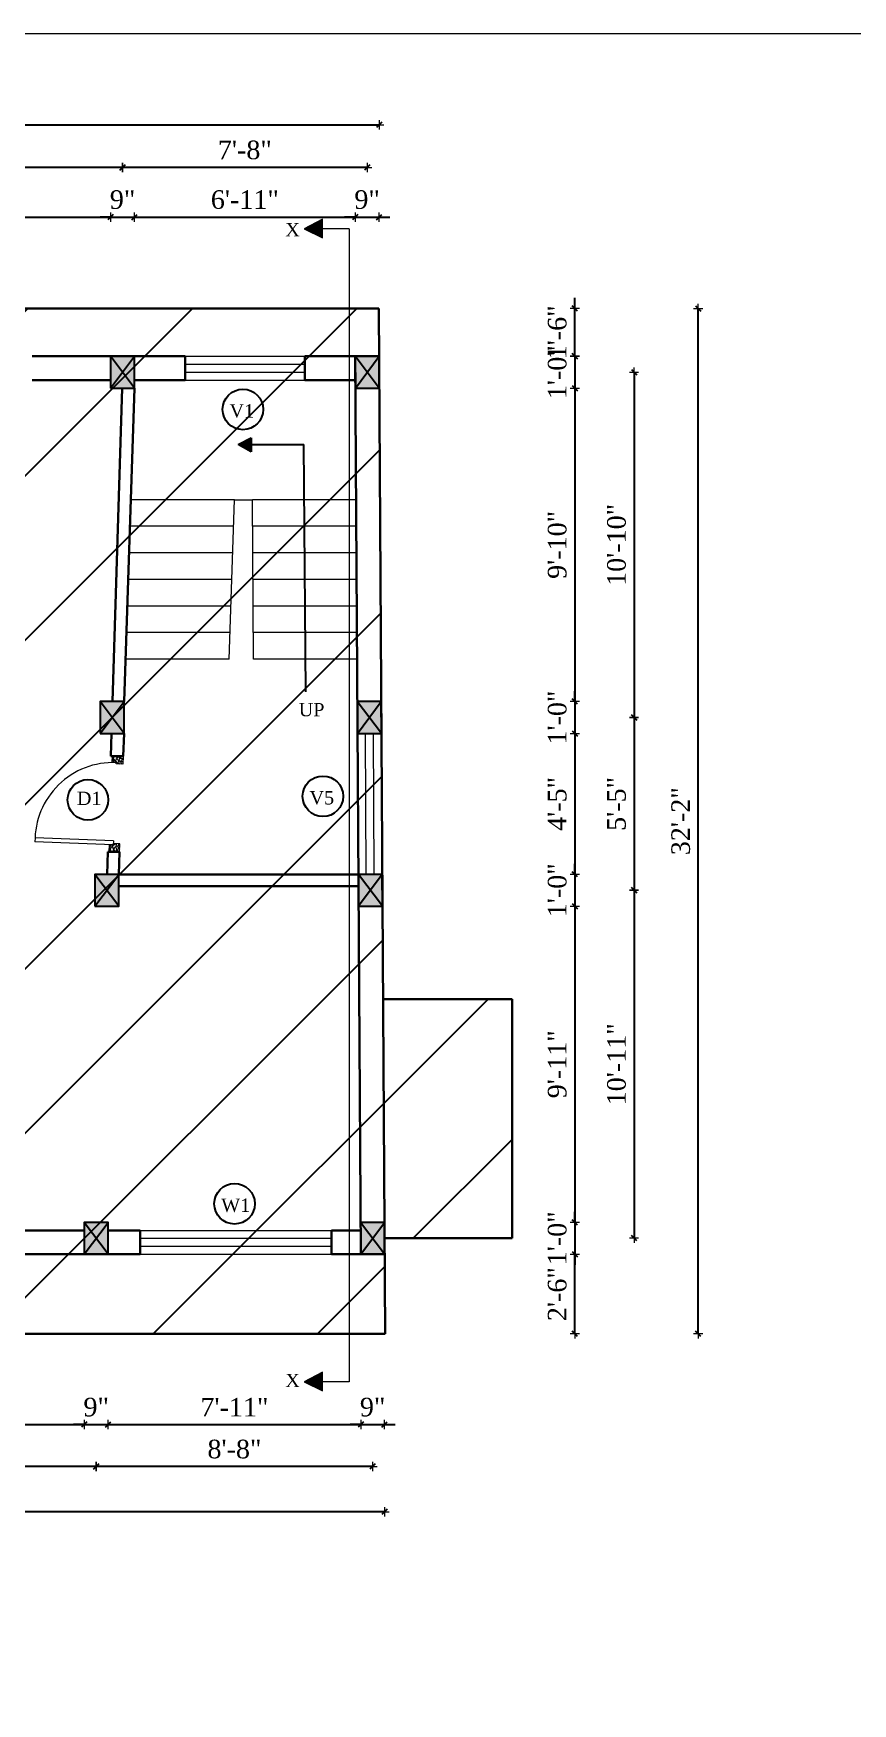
# Model space of a CAD drawing. Header units: inches. Extents: x 4069 to 291496, y -47643 to 12535.
# Drawn here: x 91551 to 91860, y 2349 to 2978 of the extents above; entities that cross this region are included whole.
import ezdxf

# ---------------------------------------------------------------- set-up
doc = ezdxf.new("R2010")
doc.units = ezdxf.units.IN
doc.header["$LTSCALE"] = 5
doc.header["$MEASUREMENT"] = 0
for name, color, linetype, lineweight in [('A-WALL', 7, 'Continuous', 9), ('Dimension', 7, 'Continuous', 18), ('DOOR', 62, 'Continuous', 0), ('Dw', 2, 'Continuous', 18), ('ele1', 21, 'Continuous', 20), ('tefriş', 30, 'Continuous', 9)]:
    doc.layers.add(name, color=color, linetype=linetype, lineweight=lineweight)
doc.layers.add('dim line', color=7, linetype='Continuous', lineweight=15, true_color=0xfab2b2)
doc.layers.add('TEXT', color=6, linetype='Continuous')
doc.layers.add('WALL', color=7, linetype='Continuous')
doc.styles.add('ordinary', font='times.ttf')
doc.dimstyles.new('Copy of 96', dxfattribs={"dimtxt": 7, "dimasz": 4, "dimexe": 0.5, "dimexo": 0.5, "dimgap": 3, "dimtad": 1, "dimdec": 1, "dimzin": 11, "dimdsep": 46, "dimlunit": 4, "dimtxsty": 'ordinary', "dimblk": 'OBLIQUE', "dimcen": 0.09, "dimse1": 1, "dimse2": 1, "dimclrt": 6, "dimazin": 0, "dimtfac": 1, "dimtdec": 1, "dimtix": 1, "dimtmove": 2, "dimatfit": 3, "dimldrblk": 'leader', "dimfxl": 0.5, "dimfxlon": 1, "dimtolj": 1, "dimtzin": 0, "dimarcsym": 0})

# ---------------------------------------------------------------- blocks, each defined once
blk = doc.blocks.new('C1a')
at = {"color": 1, "ltscale": 5}
for p, q in [((18657.75, 4625.76), (18648.75, 4625.76)), ((18648.75, 4625.76), (18648.82, 4613.76)), ((18657.82, 4613.76), (18657.75, 4625.76)), ((18648.82, 4613.76), (18657.82, 4613.76))]:
    blk.add_line(p, q, dxfattribs=at)
blk = doc.blocks.new('A$C27B36B59')
at = {"layer": 'DOOR'}
for p, q in [((0, 4), (0, 0)), ((2.5, 4), (0, 4)), ((0, 0), (3, 0)), ((2.5, 2.5), (2.5, 4)), ((3, 2.5), (2.5, 2.5)), ((3, 0), (3, 2.5))]:
    blk.add_line(p, q, dxfattribs=at)
for centre, radius, start, end in [((-1.4, -0.54), 4.75, 22.14107, 72.83803), ((1.34, 2.09), 1.64, 45.13802, 144.89476), ((2.21, 0.3), 2.49, 83.31492, 152.65798), ((0.13, 0.37), 2.05, 349.48753, 93.68048), ((1.96, -0.47), 2.01, 58.74475, 166.49498), ((-0.06, 0.32), 1.13, 343.54197, 86.94698), ((2.08, -0.4), 1.17, 38.28162, 160.15192)]:
    blk.add_arc(centre, radius, start, end, dxfattribs=at)
blk = doc.blocks.new('D2')
at = {"layer": 'DOOR'}
for p, q in [((74473.95, 24047.59), (74473.95, 24018.09)), ((74473.95, 24047.59), (74475.45, 24047.59)), ((74475.45, 24047.59), (74475.45, 24018.13))]:
    blk.add_line(p, q, dxfattribs=at)
blk.add_arc((74473.95, 24047.59), 29.5, 180, 272.9146, dxfattribs=at)
at = {"layer": 'DOOR', "xscale": -1, "rotation": 180}
blk.add_blockref('A$C27B36B59', (74441.95, 24050.09), dxfattribs=at)
at = {"layer": 'DOOR', "rotation": 180}
blk.add_blockref('A$C27B36B59', (74477.95, 24050.09), dxfattribs=at)
blk = doc.blocks.new('x-x')
at = {"ltscale": 5}
for points in [[(11364.03, -701.52), (11364.03, -694.51), (11357.15, -698.09)], [(11364.03, -1135.52), (11364.03, -1128.51), (11357.15, -1132.09)]]:
    blk.add_hatch(color=256, dxfattribs=at).paths.add_polyline_path(points)
for p, q in [((11364.03, -694.51), (11357.15, -698.09)), ((11364.03, -701.52), (11364.03, -694.51)), ((11357.15, -698.09), (11364.03, -701.52)), ((11374.13, -698.09), (11364.03, -698.09)), ((11374.13, -698.09), (11374.13, -1132.09)), ((11364.03, -1128.51), (11357.15, -1132.09)), ((11364.03, -1135.52), (11364.03, -1128.51)), ((11357.15, -1132.09), (11364.03, -1135.52)), ((11374.13, -1132.09), (11364.03, -1132.09))]:
    blk.add_line(p, q, dxfattribs=at)
at = {"layer": 'A-WALL', "color": 1, "ltscale": 5}
blk.add_line((11374.13, -1120.09), (11374.13, -1132.09), dxfattribs=at)
at = {"layer": 'TEXT', "style": 'ordinary'}
for p in [(11350.08, -700.97), (11350.08, -1134.1)]:
    blk.add_text('X', height=5, dxfattribs=at).set_placement(p)
blk = doc.blocks.new('oblique')
at = {"color": 0, "lineweight": -2}
blk.add_line((0.25, 0.25), (-0.25, -0.25), dxfattribs=at)
at = {"layer": 'dim line', "lineweight": 9}
for p, q in [((-0.4375, 0), (0.4375, 0)), ((0, 0.4375), (0, -0.4375))]:
    blk.add_line(p, q, dxfattribs=at)
blk = doc.blocks.new('*D1989')
at = {"layer": 'A-WALL', "color": 0, "lineweight": -2, "ltscale": 50, "transparency": 16777216}
blk.add_line((91678.95, 2438.37), (91574.95, 2438.37), dxfattribs=at)
at = {"layer": 'Defpoints', "color": 0, "ltscale": 50, "transparency": 16777216}
for p in [(91574.95, 2518.3), (91678.95, 2518.3), (91574.95, 2438.37)]:
    blk.add_point(p, dxfattribs=at)
at = {"layer": 'A-WALL', "color": 0, "lineweight": -2, "ltscale": 50, "transparency": 16777216, "xscale": 4, "yscale": 4, "zscale": 4, "rotation": 180.0000000000005}
blk.add_blockref('oblique', (91574.95, 2438.37), dxfattribs=at)
at = {"layer": 'A-WALL', "color": 0, "lineweight": -2, "ltscale": 50, "transparency": 16777216, "xscale": 4, "yscale": 4, "zscale": 4}
blk.add_blockref('oblique', (91678.95, 2438.37), dxfattribs=at)
at = {"layer": 'A-WALL', "color": 6, "ltscale": 50, "transparency": 16777216, "insert": (91626.95, 2444.93), "char_height": 7, "attachment_point": 5, "style": 'ordinary'}
blk.add_mtext('\\A1;8\'-8"', dxfattribs=at)
blk = doc.blocks.new('_OBLIQUE')
at = {"color": 0, "linetype": 'ByBlock'}
blk.add_line((-0.5, -0.5), (0.5, 0.5), dxfattribs=at)
blk = doc.blocks.new('leader')
at = {"layer": 'Dimension'}
for p, q in [((0, -4.33), (0, 4.33)), ((-4.42, 0), (4.42, 0))]:
    blk.add_line(p, q, dxfattribs=at)
blk = doc.blocks.new('*D1990')
at = {"layer": 'A-WALL', "color": 0, "lineweight": -2, "ltscale": 50, "transparency": 16777216}
blk.add_line((91574.95, 2438.37), (91421.95, 2438.37), dxfattribs=at)
at = {"layer": 'Defpoints', "color": 0, "ltscale": 50, "transparency": 16777216}
for p in [(91421.95, 2518.3), (91574.95, 2518.3), (91421.95, 2438.37)]:
    blk.add_point(p, dxfattribs=at)
at = {"layer": 'A-WALL', "color": 0, "lineweight": -2, "ltscale": 50, "transparency": 16777216, "xscale": 4, "yscale": 4, "zscale": 4, "rotation": 180}
blk.add_blockref('oblique', (91421.95, 2438.37), dxfattribs=at)
at = {"layer": 'A-WALL', "color": 0, "lineweight": -2, "ltscale": 50, "transparency": 16777216, "xscale": 4, "yscale": 4, "zscale": 4}
blk.add_blockref('oblique', (91574.95, 2438.37), dxfattribs=at)
at = {"layer": 'A-WALL', "color": 6, "ltscale": 50, "transparency": 16777216, "insert": (91498.45, 2444.94), "char_height": 7, "attachment_point": 5, "style": 'ordinary'}
blk.add_mtext('\\A1;12\'-9"', dxfattribs=at)
blk = doc.blocks.new('*D1993')
at = {"layer": 'A-WALL', "color": 0, "lineweight": -2, "ltscale": 50, "transparency": 16777216}
blk.add_line((91683.45, 2421.34), (91110.45, 2421.34), dxfattribs=at)
at = {"layer": 'Defpoints', "color": 0, "ltscale": 50, "transparency": 16777216}
for p in [(91110.45, 2518.3), (91683.45, 2518.3), (91110.45, 2421.34)]:
    blk.add_point(p, dxfattribs=at)
at = {"layer": 'A-WALL', "color": 0, "lineweight": -2, "ltscale": 50, "transparency": 16777216, "xscale": 4, "yscale": 4, "zscale": 4, "rotation": 180}
blk.add_blockref('oblique', (91110.45, 2421.34), dxfattribs=at)
at = {"layer": 'A-WALL', "color": 0, "lineweight": -2, "ltscale": 50, "transparency": 16777216, "xscale": 4, "yscale": 4, "zscale": 4}
blk.add_blockref('oblique', (91683.45, 2421.34), dxfattribs=at)
at = {"layer": 'A-WALL', "color": 6, "ltscale": 50, "transparency": 16777216, "insert": (91396.95, 2427.92), "char_height": 7, "attachment_point": 5, "style": 'ordinary'}
blk.add_mtext('\\A1;47\'-9"', dxfattribs=at)
blk = doc.blocks.new('*D2005')
at = {"layer": 'A-WALL', "color": 0, "lineweight": -2, "ltscale": 50, "transparency": 16777216}
blk.add_line((91425.37, 2908.67), (91580.37, 2908.67), dxfattribs=at)
at = {"layer": 'Defpoints', "color": 0, "ltscale": 50, "transparency": 16777216}
for p in [(91580.37, 2908.67), (91425.37, 2856.3), (91580.37, 2856.3)]:
    blk.add_point(p, dxfattribs=at)
at = {"layer": 'A-WALL', "color": 0, "lineweight": -2, "ltscale": 50, "transparency": 16777216, "xscale": 4, "yscale": 4, "zscale": 4}
for p, rotation in [((91425.37, 2908.67), 180.0000000000261), ((91580.37, 2908.67), 2.605510395054913e-11)]:
    blk.add_blockref('oblique', p, dxfattribs=dict(at, rotation=rotation))
at = {"layer": 'A-WALL', "color": 6, "ltscale": 50, "transparency": 16777216, "insert": (91502.87, 2915.17), "char_height": 7, "attachment_point": 5, "style": 'ordinary'}
blk.add_mtext('\\A1;12\'-11"', dxfattribs=at)
blk = doc.blocks.new('*D2006')
at = {"layer": 'A-WALL', "color": 0, "lineweight": -2, "ltscale": 50, "transparency": 16777216}
for p, q in [((91580.37, 2908.67), (91576.37, 2908.67)), ((91580.37, 2908.67), (91589.37, 2908.67)), ((91589.37, 2908.67), (91593.37, 2908.67))]:
    blk.add_line(p, q, dxfattribs=at)
at = {"layer": 'Defpoints', "color": 0, "ltscale": 50, "transparency": 16777216}
for p in [(91589.37, 2908.67), (91580.37, 2856.3), (91589.37, 2856.3)]:
    blk.add_point(p, dxfattribs=at)
at = {"layer": 'A-WALL', "color": 0, "lineweight": -2, "ltscale": 50, "transparency": 16777216, "xscale": 4, "yscale": 4, "zscale": 4}
for p, rotation in [((91580.37, 2908.67), 2.605915483400167e-11), ((91589.37, 2908.67), 180.0000000000261)]:
    blk.add_blockref('oblique', p, dxfattribs=dict(at, rotation=rotation))
at = {"layer": 'A-WALL', "color": 6, "ltscale": 50, "transparency": 16777216, "insert": (91584.87, 2915.24), "char_height": 7, "attachment_point": 5, "style": 'ordinary'}
blk.add_mtext('\\A1;9"', dxfattribs=at)
blk = doc.blocks.new('*D2007')
at = {"layer": 'A-WALL', "color": 0, "lineweight": -2, "ltscale": 50, "transparency": 16777216}
blk.add_line((91589.37, 2908.67), (91672.37, 2908.67), dxfattribs=at)
at = {"layer": 'Defpoints', "color": 0, "ltscale": 50, "transparency": 16777216}
for p in [(91672.37, 2908.67), (91589.37, 2856.3), (91672.37, 2856.3)]:
    blk.add_point(p, dxfattribs=at)
at = {"layer": 'A-WALL', "color": 0, "lineweight": -2, "ltscale": 50, "transparency": 16777216, "xscale": 4, "yscale": 4, "zscale": 4}
for p, rotation in [((91589.37, 2908.67), 180.0000000000261), ((91672.37, 2908.67), 2.605510395054913e-11)]:
    blk.add_blockref('oblique', p, dxfattribs=dict(at, rotation=rotation))
at = {"layer": 'A-WALL', "color": 6, "ltscale": 50, "transparency": 16777216, "insert": (91630.87, 2915.23), "char_height": 7, "attachment_point": 5, "style": 'ordinary'}
blk.add_mtext('\\A1;6\'-11"', dxfattribs=at)
blk = doc.blocks.new('*D2008')
at = {"layer": 'A-WALL', "color": 0, "lineweight": -2, "ltscale": 50, "transparency": 16777216}
for p, q in [((91672.37, 2908.67), (91668.37, 2908.67)), ((91672.37, 2908.67), (91681.37, 2908.67)), ((91681.37, 2908.67), (91685.37, 2908.67))]:
    blk.add_line(p, q, dxfattribs=at)
at = {"layer": 'Defpoints', "color": 0, "ltscale": 50, "transparency": 16777216}
for p in [(91681.37, 2908.67), (91672.37, 2856.3), (91681.37, 2856.3)]:
    blk.add_point(p, dxfattribs=at)
at = {"layer": 'A-WALL', "color": 0, "lineweight": -2, "ltscale": 50, "transparency": 16777216, "xscale": 4, "yscale": 4, "zscale": 4}
for p, rotation in [((91672.37, 2908.67), 2.605915483400167e-11), ((91681.37, 2908.67), 180.0000000000261)]:
    blk.add_blockref('oblique', p, dxfattribs=dict(at, rotation=rotation))
at = {"layer": 'A-WALL', "color": 6, "ltscale": 50, "transparency": 16777216, "insert": (91676.87, 2915.24), "char_height": 7, "attachment_point": 5, "style": 'ordinary'}
blk.add_mtext('\\A1;9"', dxfattribs=at)
blk = doc.blocks.new('*D2009')
at = {"layer": 'A-WALL', "color": 0, "lineweight": -2, "ltscale": 50, "transparency": 16777216}
blk.add_line((91676.87, 2927.35), (91584.87, 2927.35), dxfattribs=at)
at = {"layer": 'Defpoints', "color": 0, "ltscale": 50, "transparency": 16777216}
for p in [(91584.87, 2927.35), (91584.87, 2856.3), (91676.87, 2856.3)]:
    blk.add_point(p, dxfattribs=at)
at = {"layer": 'A-WALL', "color": 0, "lineweight": -2, "ltscale": 50, "transparency": 16777216, "xscale": 4, "yscale": 4, "zscale": 4, "rotation": 180}
blk.add_blockref('oblique', (91584.87, 2927.35), dxfattribs=at)
at = {"layer": 'A-WALL', "color": 0, "lineweight": -2, "ltscale": 50, "transparency": 16777216, "xscale": 4, "yscale": 4, "zscale": 4}
blk.add_blockref('oblique', (91676.87, 2927.35), dxfattribs=at)
at = {"layer": 'A-WALL', "color": 6, "ltscale": 50, "transparency": 16777216, "insert": (91630.87, 2933.92), "char_height": 7, "attachment_point": 5, "style": 'ordinary'}
blk.add_mtext('\\A1;7\'-8"', dxfattribs=at)
blk = doc.blocks.new('*D2010')
at = {"layer": 'A-WALL', "color": 0, "lineweight": -2, "ltscale": 50, "transparency": 16777216}
blk.add_line((91584.87, 2927.35), (91420.87, 2927.35), dxfattribs=at)
at = {"layer": 'Defpoints', "color": 0, "ltscale": 50, "transparency": 16777216}
for p in [(91420.87, 2927.35), (91420.87, 2856.3), (91584.87, 2856.3)]:
    blk.add_point(p, dxfattribs=at)
at = {"layer": 'A-WALL', "color": 0, "lineweight": -2, "ltscale": 50, "transparency": 16777216, "xscale": 4, "yscale": 4, "zscale": 4, "rotation": 180}
blk.add_blockref('oblique', (91420.87, 2927.35), dxfattribs=at)
at = {"layer": 'A-WALL', "color": 0, "lineweight": -2, "ltscale": 50, "transparency": 16777216, "xscale": 4, "yscale": 4, "zscale": 4}
blk.add_blockref('oblique', (91584.87, 2927.35), dxfattribs=at)
at = {"layer": 'A-WALL', "color": 6, "ltscale": 50, "transparency": 16777216, "insert": (91502.87, 2933.91), "char_height": 7, "attachment_point": 5, "style": 'ordinary'}
blk.add_mtext('\\A1;13\'-8"', dxfattribs=at)
blk = doc.blocks.new('*D2012')
at = {"layer": 'A-WALL', "color": 0, "lineweight": -2, "ltscale": 50, "transparency": 16777216}
blk.add_line((91302.37, 2943.36), (91681.37, 2943.36), dxfattribs=at)
at = {"layer": 'Defpoints', "color": 0, "ltscale": 50, "transparency": 16777216}
for p in [(91681.37, 2943.36), (91302.37, 2856.3), (91681.37, 2856.3)]:
    blk.add_point(p, dxfattribs=at)
at = {"layer": 'A-WALL', "color": 0, "lineweight": -2, "ltscale": 50, "transparency": 16777216, "xscale": 4, "yscale": 4, "zscale": 4, "rotation": 180}
blk.add_blockref('oblique', (91302.37, 2943.36), dxfattribs=at)
at = {"layer": 'A-WALL', "color": 0, "lineweight": -2, "ltscale": 50, "transparency": 16777216, "xscale": 4, "yscale": 4, "zscale": 4}
blk.add_blockref('oblique', (91681.37, 2943.36), dxfattribs=at)
at = {"layer": 'A-WALL', "color": 6, "ltscale": 50, "transparency": 16777216, "insert": (91491.87, 2949.93), "char_height": 7, "attachment_point": 5, "style": 'ordinary'}
blk.add_mtext('\\A1;31\'-7"', dxfattribs=at)
blk = doc.blocks.new('*D2018')
at = {"layer": 'A-WALL', "color": 0, "lineweight": -2, "ltscale": 50, "transparency": 16777216}
blk.add_line((91426.45, 2454.17), (91570.45, 2454.17), dxfattribs=at)
at = {"layer": 'Defpoints', "color": 0, "ltscale": 50, "transparency": 16777216}
for p in [(91426.45, 2518.3), (91570.45, 2518.3), (91570.45, 2454.17)]:
    blk.add_point(p, dxfattribs=at)
at = {"layer": 'A-WALL', "color": 0, "lineweight": -2, "ltscale": 50, "transparency": 16777216, "xscale": 4, "yscale": 4, "zscale": 4, "rotation": 180}
blk.add_blockref('oblique', (91426.45, 2454.17), dxfattribs=at)
at = {"layer": 'A-WALL', "color": 0, "lineweight": -2, "ltscale": 50, "transparency": 16777216, "xscale": 4, "yscale": 4, "zscale": 4}
blk.add_blockref('oblique', (91570.45, 2454.17), dxfattribs=at)
at = {"layer": 'A-WALL', "color": 6, "ltscale": 50, "transparency": 16777216, "insert": (91498.45, 2460.73), "char_height": 7, "attachment_point": 5, "style": 'ordinary'}
blk.add_mtext('\\A1;12\'-0"', dxfattribs=at)
blk = doc.blocks.new('*D2019')
at = {"layer": 'A-WALL', "color": 0, "lineweight": -2, "ltscale": 50, "transparency": 16777216}
for p, q in [((91570.45, 2454.17), (91566.45, 2454.17)), ((91570.45, 2454.17), (91579.45, 2454.17)), ((91579.45, 2454.17), (91583.45, 2454.17))]:
    blk.add_line(p, q, dxfattribs=at)
at = {"layer": 'Defpoints', "color": 0, "ltscale": 50, "transparency": 16777216}
for p in [(91570.45, 2518.3), (91579.45, 2518.3), (91579.45, 2454.17)]:
    blk.add_point(p, dxfattribs=at)
at = {"layer": 'A-WALL', "color": 0, "lineweight": -2, "ltscale": 50, "transparency": 16777216, "xscale": 4, "yscale": 4, "zscale": 4}
blk.add_blockref('oblique', (91570.45, 2454.17), dxfattribs=at)
at = {"layer": 'A-WALL', "color": 0, "lineweight": -2, "ltscale": 50, "transparency": 16777216, "xscale": 4, "yscale": 4, "zscale": 4, "rotation": 180}
blk.add_blockref('oblique', (91579.45, 2454.17), dxfattribs=at)
at = {"layer": 'A-WALL', "color": 6, "ltscale": 50, "transparency": 16777216, "insert": (91574.95, 2460.74), "char_height": 7, "attachment_point": 5, "style": 'ordinary'}
blk.add_mtext('\\A1;9"', dxfattribs=at)
blk = doc.blocks.new('*D2020')
at = {"layer": 'A-WALL', "color": 0, "lineweight": -2, "ltscale": 50, "transparency": 16777216}
blk.add_line((91579.45, 2454.17), (91674.45, 2454.17), dxfattribs=at)
at = {"layer": 'Defpoints', "color": 0, "ltscale": 50, "transparency": 16777216}
for p in [(91579.45, 2518.3), (91674.45, 2518.3), (91674.45, 2454.17)]:
    blk.add_point(p, dxfattribs=at)
at = {"layer": 'A-WALL', "color": 0, "lineweight": -2, "ltscale": 50, "transparency": 16777216, "xscale": 4, "yscale": 4, "zscale": 4, "rotation": 180}
blk.add_blockref('oblique', (91579.45, 2454.17), dxfattribs=at)
at = {"layer": 'A-WALL', "color": 0, "lineweight": -2, "ltscale": 50, "transparency": 16777216, "xscale": 4, "yscale": 4, "zscale": 4}
blk.add_blockref('oblique', (91674.45, 2454.17), dxfattribs=at)
at = {"layer": 'A-WALL', "color": 6, "ltscale": 50, "transparency": 16777216, "insert": (91626.95, 2460.74), "char_height": 7, "attachment_point": 5, "style": 'ordinary'}
blk.add_mtext('\\A1;7\'-11"', dxfattribs=at)
blk = doc.blocks.new('*D2021')
at = {"layer": 'A-WALL', "color": 0, "lineweight": -2, "ltscale": 50, "transparency": 16777216}
for p, q in [((91674.45, 2454.17), (91670.45, 2454.17)), ((91674.45, 2454.17), (91683.45, 2454.17)), ((91683.45, 2454.17), (91687.45, 2454.17))]:
    blk.add_line(p, q, dxfattribs=at)
at = {"layer": 'Defpoints', "color": 0, "ltscale": 50, "transparency": 16777216}
for p in [(91674.45, 2518.3), (91683.45, 2518.3), (91683.45, 2454.17)]:
    blk.add_point(p, dxfattribs=at)
at = {"layer": 'A-WALL', "color": 0, "lineweight": -2, "ltscale": 50, "transparency": 16777216, "xscale": 4, "yscale": 4, "zscale": 4}
blk.add_blockref('oblique', (91674.45, 2454.17), dxfattribs=at)
at = {"layer": 'A-WALL', "color": 0, "lineweight": -2, "ltscale": 50, "transparency": 16777216, "xscale": 4, "yscale": 4, "zscale": 4, "rotation": 180}
blk.add_blockref('oblique', (91683.45, 2454.17), dxfattribs=at)
at = {"layer": 'A-WALL', "color": 6, "ltscale": 50, "transparency": 16777216, "insert": (91678.95, 2460.74), "char_height": 7, "attachment_point": 5, "style": 'ordinary'}
blk.add_mtext('\\A1;9"', dxfattribs=at)
blk = doc.blocks.new('*D2022')
at = {"layer": 'A-WALL', "color": 0, "lineweight": -2, "ltscale": 50, "transparency": 16777216}
for p, q in [((91754.97, 2856.3), (91754.97, 2860.3)), ((91754.97, 2856.3), (91754.97, 2844.3)), ((91754.97, 2844.3), (91754.97, 2840.3))]:
    blk.add_line(p, q, dxfattribs=at)
at = {"layer": 'Defpoints', "color": 0, "ltscale": 50, "transparency": 16777216}
for p in [(91681.37, 2856.3), (91681.44, 2844.3), (91754.97, 2844.3)]:
    blk.add_point(p, dxfattribs=at)
at = {"layer": 'A-WALL', "color": 0, "lineweight": -2, "ltscale": 50, "transparency": 16777216, "xscale": 4, "yscale": 4, "zscale": 4}
for p, rotation in [((91754.97, 2856.3), 270), ((91754.97, 2844.3), 90)]:
    blk.add_blockref('oblique', p, dxfattribs=dict(at, rotation=rotation))
at = {"layer": 'A-WALL', "color": 6, "ltscale": 50, "transparency": 16777216, "insert": (91748.41, 2850.3), "char_height": 7, "attachment_point": 5, "rotation": 90, "style": 'ordinary'}
blk.add_mtext('\\A1;1\'-0"', dxfattribs=at)
blk = doc.blocks.new('*D2023')
at = {"layer": 'A-WALL', "color": 0, "lineweight": -2, "ltscale": 50, "transparency": 16777216}
blk.add_line((91754.97, 2844.3), (91754.97, 2726.3), dxfattribs=at)
at = {"layer": 'Defpoints', "color": 0, "ltscale": 50, "transparency": 16777216}
for p in [(91681.44, 2844.3), (91682.17, 2726.3), (91754.97, 2726.3)]:
    blk.add_point(p, dxfattribs=at)
at = {"layer": 'A-WALL', "color": 0, "lineweight": -2, "ltscale": 50, "transparency": 16777216, "xscale": 4, "yscale": 4, "zscale": 4}
for p, rotation in [((91754.97, 2844.3), 90), ((91754.97, 2726.3), 270)]:
    blk.add_blockref('oblique', p, dxfattribs=dict(at, rotation=rotation))
at = {"layer": 'A-WALL', "color": 6, "ltscale": 50, "transparency": 16777216, "insert": (91748.4, 2785.3), "char_height": 7, "attachment_point": 5, "rotation": 90, "style": 'ordinary'}
blk.add_mtext('\\A1;9\'-10"', dxfattribs=at)
blk = doc.blocks.new('*D2024')
at = {"layer": 'A-WALL', "color": 0, "lineweight": -2, "ltscale": 50, "transparency": 16777216}
for p, q in [((91754.97, 2726.3), (91754.97, 2730.3)), ((91754.97, 2726.3), (91754.97, 2714.3)), ((91754.97, 2714.3), (91754.97, 2710.3))]:
    blk.add_line(p, q, dxfattribs=at)
at = {"layer": 'Defpoints', "color": 0, "ltscale": 50, "transparency": 16777216}
for p in [(91682.17, 2726.3), (91682.24, 2714.3), (91754.97, 2714.3)]:
    blk.add_point(p, dxfattribs=at)
at = {"layer": 'A-WALL', "color": 0, "lineweight": -2, "ltscale": 50, "transparency": 16777216, "xscale": 4, "yscale": 4, "zscale": 4}
for p, rotation in [((91754.97, 2726.3), 270), ((91754.97, 2714.3), 90)]:
    blk.add_blockref('oblique', p, dxfattribs=dict(at, rotation=rotation))
at = {"layer": 'A-WALL', "color": 6, "ltscale": 50, "transparency": 16777216, "insert": (91748.41, 2720.3), "char_height": 7, "attachment_point": 5, "rotation": 90, "style": 'ordinary'}
blk.add_mtext('\\A1;1\'-0"', dxfattribs=at)
blk = doc.blocks.new('*D2025')
at = {"layer": 'A-WALL', "color": 0, "lineweight": -2, "ltscale": 50, "transparency": 16777216}
blk.add_line((91754.97, 2714.3), (91754.97, 2661.3), dxfattribs=at)
at = {"layer": 'Defpoints', "color": 0, "ltscale": 50, "transparency": 16777216}
for p in [(91682.24, 2714.3), (91682.57, 2661.3), (91754.97, 2661.3)]:
    blk.add_point(p, dxfattribs=at)
at = {"layer": 'A-WALL', "color": 0, "lineweight": -2, "ltscale": 50, "transparency": 16777216, "xscale": 4, "yscale": 4, "zscale": 4}
for p, rotation in [((91754.97, 2714.3), 90), ((91754.97, 2661.3), 270)]:
    blk.add_blockref('oblique', p, dxfattribs=dict(at, rotation=rotation))
at = {"layer": 'A-WALL', "color": 6, "ltscale": 50, "transparency": 16777216, "insert": (91748.41, 2687.8), "char_height": 7, "attachment_point": 5, "rotation": 90, "style": 'ordinary'}
blk.add_mtext('\\A1;4\'-5"', dxfattribs=at)
blk = doc.blocks.new('*D2026')
at = {"layer": 'A-WALL', "color": 0, "lineweight": -2, "ltscale": 50, "transparency": 16777216}
for p, q in [((91754.97, 2661.3), (91754.97, 2665.3)), ((91754.97, 2661.3), (91754.97, 2649.3)), ((91754.97, 2649.3), (91754.97, 2645.3))]:
    blk.add_line(p, q, dxfattribs=at)
at = {"layer": 'Defpoints', "color": 0, "ltscale": 50, "transparency": 16777216}
for p in [(91682.57, 2661.3), (91682.64, 2649.3), (91754.97, 2649.3)]:
    blk.add_point(p, dxfattribs=at)
at = {"layer": 'A-WALL', "color": 0, "lineweight": -2, "ltscale": 50, "transparency": 16777216, "xscale": 4, "yscale": 4, "zscale": 4}
for p, rotation in [((91754.97, 2661.3), 270), ((91754.97, 2649.3), 90)]:
    blk.add_blockref('oblique', p, dxfattribs=dict(at, rotation=rotation))
at = {"layer": 'A-WALL', "color": 6, "ltscale": 50, "transparency": 16777216, "insert": (91748.41, 2655.3), "char_height": 7, "attachment_point": 5, "rotation": 90, "style": 'ordinary'}
blk.add_mtext('\\A1;1\'-0"', dxfattribs=at)
blk = doc.blocks.new('*D2027')
at = {"layer": 'A-WALL', "color": 0, "lineweight": -2, "ltscale": 50, "transparency": 16777216}
blk.add_line((91754.97, 2649.3), (91754.97, 2530.3), dxfattribs=at)
at = {"layer": 'Defpoints', "color": 0, "ltscale": 50, "transparency": 16777216}
for p in [(91682.64, 2649.3), (91683.37, 2530.3), (91754.97, 2530.3)]:
    blk.add_point(p, dxfattribs=at)
at = {"layer": 'A-WALL', "color": 0, "lineweight": -2, "ltscale": 50, "transparency": 16777216, "xscale": 4, "yscale": 4, "zscale": 4}
for p, rotation in [((91754.97, 2649.3), 90), ((91754.97, 2530.3), 270)]:
    blk.add_blockref('oblique', p, dxfattribs=dict(at, rotation=rotation))
at = {"layer": 'A-WALL', "color": 6, "ltscale": 50, "transparency": 16777216, "insert": (91748.4, 2589.8), "char_height": 7, "attachment_point": 5, "rotation": 90, "style": 'ordinary'}
blk.add_mtext('\\A1;9\'-11"', dxfattribs=at)
blk = doc.blocks.new('*D2028')
at = {"layer": 'A-WALL', "color": 0, "lineweight": -2, "ltscale": 50, "transparency": 16777216}
for p, q in [((91754.97, 2530.3), (91754.97, 2534.3)), ((91754.97, 2530.3), (91754.97, 2518.3)), ((91754.97, 2518.3), (91754.97, 2514.3))]:
    blk.add_line(p, q, dxfattribs=at)
at = {"layer": 'Defpoints', "color": 0, "ltscale": 50, "transparency": 16777216}
for p in [(91683.37, 2530.3), (91683.45, 2518.3), (91754.97, 2518.3)]:
    blk.add_point(p, dxfattribs=at)
at = {"layer": 'A-WALL', "color": 0, "lineweight": -2, "ltscale": 50, "transparency": 16777216, "xscale": 4, "yscale": 4, "zscale": 4}
for p, rotation in [((91754.97, 2530.3), 270), ((91754.97, 2518.3), 90)]:
    blk.add_blockref('oblique', p, dxfattribs=dict(at, rotation=rotation))
at = {"layer": 'A-WALL', "color": 6, "ltscale": 50, "transparency": 16777216, "insert": (91748.41, 2524.3), "char_height": 7, "attachment_point": 5, "rotation": 90, "style": 'ordinary'}
blk.add_mtext('\\A1;1\'-0"', dxfattribs=at)
blk = doc.blocks.new('*D2029')
at = {"layer": 'A-WALL', "color": 0, "lineweight": -2, "ltscale": 50, "transparency": 16777216}
blk.add_line((91777.28, 2850.3), (91777.28, 2720.3), dxfattribs=at)
at = {"layer": 'Defpoints', "color": 0, "ltscale": 50, "transparency": 16777216}
for p in [(91681.4, 2850.3), (91682.2, 2720.3), (91777.28, 2720.3)]:
    blk.add_point(p, dxfattribs=at)
at = {"layer": 'A-WALL', "color": 0, "lineweight": -2, "ltscale": 50, "transparency": 16777216, "xscale": 4, "yscale": 4, "zscale": 4}
for p, rotation in [((91777.28, 2850.3), 90), ((91777.28, 2720.3), 270)]:
    blk.add_blockref('oblique', p, dxfattribs=dict(at, rotation=rotation))
at = {"layer": 'A-WALL', "color": 6, "ltscale": 50, "transparency": 16777216, "insert": (91770.72, 2785.3), "char_height": 7, "attachment_point": 5, "rotation": 90, "style": 'ordinary'}
blk.add_mtext('\\A1;10\'-10"', dxfattribs=at)
blk = doc.blocks.new('*D2030')
at = {"layer": 'A-WALL', "color": 0, "lineweight": -2, "ltscale": 50, "transparency": 16777216}
blk.add_line((91777.28, 2720.3), (91777.28, 2655.3), dxfattribs=at)
at = {"layer": 'Defpoints', "color": 0, "ltscale": 50, "transparency": 16777216}
for p in [(91682.2, 2720.3), (91682.6, 2655.3), (91777.28, 2655.3)]:
    blk.add_point(p, dxfattribs=at)
at = {"layer": 'A-WALL', "color": 0, "lineweight": -2, "ltscale": 50, "transparency": 16777216, "xscale": 4, "yscale": 4, "zscale": 4}
for p, rotation in [((91777.28, 2720.3), 90), ((91777.28, 2655.3), 270)]:
    blk.add_blockref('oblique', p, dxfattribs=dict(at, rotation=rotation))
at = {"layer": 'A-WALL', "color": 6, "ltscale": 50, "transparency": 16777216, "insert": (91770.72, 2687.8), "char_height": 7, "attachment_point": 5, "rotation": 90, "style": 'ordinary'}
blk.add_mtext('\\A1;5\'-5"', dxfattribs=at)
blk = doc.blocks.new('*D2031')
at = {"layer": 'A-WALL', "color": 0, "lineweight": -2, "ltscale": 50, "transparency": 16777216}
blk.add_line((91777.28, 2655.3), (91777.28, 2524.3), dxfattribs=at)
at = {"layer": 'Defpoints', "color": 0, "ltscale": 50, "transparency": 16777216}
for p in [(91682.6, 2655.3), (91683.41, 2524.3), (91777.28, 2524.3)]:
    blk.add_point(p, dxfattribs=at)
at = {"layer": 'A-WALL', "color": 0, "lineweight": -2, "ltscale": 50, "transparency": 16777216, "xscale": 4, "yscale": 4, "zscale": 4}
for p, rotation in [((91777.28, 2655.3), 90), ((91777.28, 2524.3), 270)]:
    blk.add_blockref('oblique', p, dxfattribs=dict(at, rotation=rotation))
at = {"layer": 'A-WALL', "color": 6, "ltscale": 50, "transparency": 16777216, "insert": (91770.72, 2589.8), "char_height": 7, "attachment_point": 5, "rotation": 90, "style": 'ordinary'}
blk.add_mtext('\\A1;10\'-11"', dxfattribs=at)
blk = doc.blocks.new('*D2032')
at = {"layer": 'A-WALL', "color": 0, "lineweight": -2, "ltscale": 50, "transparency": 16777216}
blk.add_line((91801.43, 2488.3), (91801.43, 2874.3), dxfattribs=at)
at = {"layer": 'Defpoints', "color": 0, "ltscale": 50, "transparency": 16777216}
for p in [(91681.26, 2874.3), (91801.43, 2874.3), (91683.63, 2488.3)]:
    blk.add_point(p, dxfattribs=at)
at = {"layer": 'A-WALL', "color": 0, "lineweight": -2, "ltscale": 50, "transparency": 16777216, "xscale": 4, "yscale": 4, "zscale": 4}
for p, rotation in [((91801.43, 2874.3), 90), ((91801.43, 2488.3), 270)]:
    blk.add_blockref('oblique', p, dxfattribs=dict(at, rotation=rotation))
at = {"layer": 'A-WALL', "color": 6, "ltscale": 50, "transparency": 16777216, "insert": (91794.87, 2681.3), "char_height": 7, "attachment_point": 5, "rotation": 90, "style": 'ordinary'}
blk.add_mtext('\\A1;32\'-2"', dxfattribs=at)
blk = doc.blocks.new('*D2224')
at = {"layer": 'A-WALL', "color": 0, "lineweight": -2, "ltscale": 50, "transparency": 16777216}
blk.add_line((91754.97, 2488.3), (91754.97, 2518.3), dxfattribs=at)
at = {"layer": 'Defpoints', "color": 0, "ltscale": 50, "transparency": 16777216}
for p in [(91683.45, 2518.3), (91754.97, 2518.3), (91683.63, 2488.3)]:
    blk.add_point(p, dxfattribs=at)
at = {"layer": 'A-WALL', "color": 0, "lineweight": -2, "ltscale": 50, "transparency": 16777216, "xscale": 4, "yscale": 4, "zscale": 4}
for p, rotation in [((91754.97, 2518.3), 90), ((91754.97, 2488.3), 270)]:
    blk.add_blockref('oblique', p, dxfattribs=dict(at, rotation=rotation))
at = {"layer": 'A-WALL', "color": 6, "ltscale": 50, "transparency": 16777216, "insert": (91748.41, 2503.3), "char_height": 7, "attachment_point": 5, "rotation": 90, "style": 'ordinary'}
blk.add_mtext('\\A1;2\'-6"', dxfattribs=at)
blk = doc.blocks.new('*D2225')
at = {"layer": 'A-WALL', "color": 0, "lineweight": -2, "ltscale": 50, "transparency": 16777216}
for p, q in [((91754.97, 2874.3), (91754.97, 2878.3)), ((91754.97, 2856.3), (91754.97, 2874.3)), ((91754.97, 2856.3), (91754.97, 2852.3))]:
    blk.add_line(p, q, dxfattribs=at)
at = {"layer": 'Defpoints', "color": 0, "ltscale": 50, "transparency": 16777216}
for p in [(91681.37, 2874.3), (91754.97, 2874.3), (91681.37, 2856.3)]:
    blk.add_point(p, dxfattribs=at)
at = {"layer": 'A-WALL', "color": 0, "lineweight": -2, "ltscale": 50, "transparency": 16777216, "xscale": 4, "yscale": 4, "zscale": 4}
for p, rotation in [((91754.97, 2874.3), 270), ((91754.97, 2856.3), 90)]:
    blk.add_blockref('oblique', p, dxfattribs=dict(at, rotation=rotation))
at = {"layer": 'A-WALL', "color": 6, "ltscale": 50, "transparency": 16777216, "insert": (91748.41, 2865.3), "char_height": 7, "attachment_point": 5, "rotation": 90, "style": 'ordinary'}
blk.add_mtext('\\A1;1\'-6"', dxfattribs=at)

msp = doc.modelspace()

# ---------------------------------------------------------------- hatches: boundary and pattern name
at = {"layer": 'WALL', "linetype": 'ByBlock', "ltscale": 5, "true_color": 0xf8991e}
h = msp.add_hatch(dxfattribs=at)
h.set_pattern_fill('ANSI31', color=30, scale=350)
h.set_pattern_definition([(45, (83816.94, 5103.35), (-30.93592, 30.93592), [])])
h.paths.add_polyline_path([(91093.41147, 2488.29725), (91312.58765, 2874.29725), (91681.25629, 2874.29725), (91682.85544, 2614.29725), (91731.44589, 2614.29725), (91731.44589, 2524.29725), (91683.44589, 2524.29725), (91683.44589, 2488.29725)])
h = msp.add_hatch(color=30, dxfattribs=at)
h.dxf.hatch_style = 1
h.paths.add_polyline_path([(91584.86692, 2850.29725), (91580.36692, 2844.29725), (91589.36692, 2844.29725)])
h.paths.add_polyline_path([(91589.36692, 2844.29725), (91589.36692, 2856.29725), (91584.86692, 2850.29725)])
h.paths.add_polyline_path([(91584.86692, 2850.29725), (91589.36692, 2856.29725), (91580.36692, 2856.29725)])
h.paths.add_polyline_path([(91580.36692, 2856.29725), (91580.36692, 2844.29725), (91584.86692, 2850.29725)])
h = msp.add_hatch(color=30, dxfattribs=at)
h.dxf.hatch_style = 1
h.paths.add_polyline_path([(91681.44081, 2844.29725), (91676.90382, 2850.29725), (91672.44064, 2844.29725)])
h.paths.add_polyline_path([(91681.44081, 2844.29725), (91681.367, 2856.29725), (91676.90382, 2850.29725)])
h.paths.add_polyline_path([(91681.367, 2856.29725), (91672.36683, 2856.29725), (91676.90382, 2850.29725)])
h.paths.add_polyline_path([(91676.90382, 2850.29725), (91672.36683, 2856.29725), (91672.44064, 2844.29725)])
at = {"layer": 'WALL', "linetype": 'ByBlock', "ltscale": 5}
msp.add_hatch(color=2, dxfattribs=at).paths.add_polyline_path([(91628.39968, 2823.13222), (91633.26083, 2825.5348), (91633.26083, 2820.28656)])
at = {"layer": 'WALL', "linetype": 'ByBlock', "ltscale": 5, "true_color": 0xf8991e}
h = msp.add_hatch(color=30, dxfattribs=at)
h.dxf.hatch_style = 1
h.paths.add_polyline_path([(91580.91065, 2720.29725), (91576.41065, 2714.29725), (91585.41065, 2714.29725)])
h.paths.add_polyline_path([(91585.41065, 2714.29725), (91585.41065, 2726.29725), (91580.91065, 2720.29725)])
h.paths.add_polyline_path([(91580.91065, 2720.29725), (91585.41065, 2726.29725), (91576.41065, 2726.29725)])
h.paths.add_polyline_path([(91576.41065, 2726.29725), (91576.41065, 2714.29725), (91580.91065, 2720.29725)])
h = msp.add_hatch(color=30, dxfattribs=at)
h.dxf.hatch_style = 1
h.paths.add_polyline_path([(91682.24038, 2714.29725), (91677.70339, 2720.29725), (91673.24021, 2714.29725)])
h.paths.add_polyline_path([(91682.24038, 2714.29725), (91682.16658, 2726.29725), (91677.70339, 2720.29725)])
h.paths.add_polyline_path([(91682.16658, 2726.29725), (91673.16641, 2726.29725), (91677.70339, 2720.29725)])
h.paths.add_polyline_path([(91677.70339, 2720.29725), (91673.16641, 2726.29725), (91673.24021, 2714.29725)])
h = msp.add_hatch(color=30, dxfattribs=at)
h.dxf.hatch_style = 1
h.paths.add_polyline_path([(91578.93251, 2655.29725), (91574.43251, 2649.29725), (91583.43251, 2649.29725)])
h.paths.add_polyline_path([(91583.43251, 2649.29725), (91583.43251, 2661.29725), (91578.93251, 2655.29725)])
h.paths.add_polyline_path([(91578.93251, 2655.29725), (91583.43251, 2661.29725), (91574.43251, 2661.29725)])
h.paths.add_polyline_path([(91574.43251, 2661.29725), (91574.43251, 2649.29725), (91578.93251, 2655.29725)])
h = msp.add_hatch(color=30, dxfattribs=at)
h.dxf.hatch_style = 1
h.paths.add_polyline_path([(91682.64017, 2649.29725), (91678.10318, 2655.29725), (91673.64, 2649.29725)])
h.paths.add_polyline_path([(91682.64017, 2649.29725), (91682.56636, 2661.29725), (91678.10318, 2655.29725)])
h.paths.add_polyline_path([(91682.56636, 2661.29725), (91673.56619, 2661.29725), (91678.10318, 2655.29725)])
h.paths.add_polyline_path([(91678.10318, 2655.29725), (91673.56619, 2661.29725), (91673.64, 2649.29725)])
h = msp.add_hatch(color=30, dxfattribs=at)
h.dxf.hatch_style = 1
h.paths.add_polyline_path([(91574.94581, 2524.29725), (91570.44581, 2518.29725), (91579.44581, 2518.29725)])
h.paths.add_polyline_path([(91579.44581, 2518.29725), (91579.44581, 2530.29725), (91574.94581, 2524.29725)])
h.paths.add_polyline_path([(91574.94581, 2524.29725), (91579.44581, 2530.29725), (91570.44581, 2530.29725)])
h.paths.add_polyline_path([(91570.44581, 2530.29725), (91570.44581, 2518.29725), (91574.94581, 2524.29725)])
h = msp.add_hatch(color=30, dxfattribs=at)
h.dxf.hatch_style = 1
h.paths.add_polyline_path([(91683.44589, 2518.29725), (91678.9089, 2524.29725), (91674.44572, 2518.29725)])
h.paths.add_polyline_path([(91683.44589, 2518.29725), (91683.37208, 2530.29725), (91678.9089, 2524.29725)])
h.paths.add_polyline_path([(91683.37208, 2530.29725), (91674.37191, 2530.29725), (91678.9089, 2524.29725)])
h.paths.add_polyline_path([(91678.9089, 2524.29725), (91674.37191, 2530.29725), (91674.44572, 2518.29725)])

# ---------------------------------------------------------------- linework, layer by layer
at = {"color": 1, "ltscale": 5}
for p, q in [((91580.36692, 2844.29725), (91589.36692, 2856.29725)), ((91589.36692, 2844.29725), (91580.36692, 2856.29725)), ((91681.44081, 2844.29725), (91672.36683, 2856.29725)), ((91672.44064, 2844.29725), (91681.367, 2856.29725)), ((91587.95876, 2792.29733), (91587.62386, 2792.30855)), ((91576.41065, 2714.29725), (91585.41065, 2726.29725)), ((91585.41065, 2714.29725), (91576.41065, 2726.29725)), ((91682.24038, 2714.29725), (91673.16641, 2726.29725)), ((91673.24021, 2714.29725), (91682.16658, 2726.29725)), ((91574.43251, 2649.29725), (91583.43251, 2661.29725)), ((91583.43251, 2649.29725), (91574.43251, 2661.29725)), ((91682.64017, 2649.29725), (91673.56619, 2661.29725)), ((91682.56636, 2661.29725), (91673.64, 2649.29725)), ((91570.44581, 2518.29725), (91579.44581, 2530.29725)), ((91579.44581, 2518.29725), (91570.44581, 2530.29725)), ((91683.44589, 2518.29725), (91674.37191, 2530.29725)), ((91674.44572, 2518.29725), (91683.37208, 2530.29725))]:
    msp.add_line(p, q, dxfattribs=at)
at = {"layer": 'A-WALL', "lineweight": 30}
for p, q in [((91681.25629, 2874.29725), (91312.58765, 2874.29725)), ((91683.63041, 2488.29725), (91681.25629, 2874.29725)), ((91589.36692, 2856.29725), (91550.86692, 2856.29725)), ((91608.38071, 2856.29725), (91589.36692, 2856.29725)), ((91608.38071, 2847.29725), (91608.38071, 2856.29725)), ((91681.367, 2856.29725), (91653.38071, 2856.29725)), ((91653.38071, 2847.29725), (91653.38071, 2856.29725)), ((91674.44572, 2518.29725), (91672.36683, 2856.29725)), ((91580.36692, 2847.29725), (91550.86692, 2847.29725)), ((91584.68432, 2844.29725), (91581.09324, 2726.29725)), ((91589.36692, 2844.29725), (91585.41065, 2726.29725)), ((91608.38071, 2847.29725), (91589.36692, 2847.29725)), ((91672.42219, 2847.29725), (91653.38071, 2847.29725)), ((91580.72805, 2714.29725), (91580.46937, 2705.79725)), ((91585.41065, 2714.29725), (91585.0934, 2705.79725)), ((91580.46937, 2705.79725), (91585.0934, 2705.79725)), ((91579.37379, 2669.79725), (91579.11511, 2661.29725)), ((91579.37379, 2669.79725), (91583.74976, 2669.79725)), ((91583.74976, 2669.79725), (91583.43251, 2661.29725)), ((91583.43251, 2661.29725), (91673.56619, 2661.29725)), ((91583.43251, 2656.79725), (91673.56619, 2656.79725)), ((91731.44589, 2614.29725), (91682.85544, 2614.29725)), ((91731.44589, 2524.29725), (91731.44589, 2614.29725)), ((91546.94589, 2527.29725), (91570.44581, 2527.29725)), ((91579.44581, 2527.29725), (91591.44589, 2527.29725)), ((91591.44589, 2518.29725), (91591.44589, 2527.29725)), ((91663.44589, 2527.29725), (91674.39071, 2527.24156)), ((91663.44589, 2518.29725), (91663.44589, 2527.29725)), ((91683.44589, 2524.29725), (91731.44589, 2524.29725)), ((91546.94589, 2518.29725), (91591.44589, 2518.29725)), ((91663.44589, 2518.29725), (91683.44589, 2518.29725)), ((91093.41147, 2488.29725), (91683.63041, 2488.29725))]:
    msp.add_line(p, q, dxfattribs=at)
at = {"layer": 'Dw', "color": 3}
for p, q in [((91608.38071, 2856.29725), (91653.38071, 2856.29725)), ((91608.38071, 2853.29725), (91653.38071, 2853.29725)), ((91608.38071, 2850.29725), (91653.38071, 2850.29725)), ((91608.38071, 2847.29725), (91653.38071, 2847.29725)), ((91673.56619, 2661.29725), (91673.24021, 2714.29725)), ((91676.5663, 2661.28803), (91676.24033, 2714.28803)), ((91679.56625, 2661.30648), (91679.24027, 2714.30648)), ((91682.56619, 2661.32493), (91682.24021, 2714.32493)), ((91591.44589, 2527.29725), (91663.44589, 2527.29725)), ((91591.42299, 2524.29737), (91663.42299, 2524.29737)), ((91591.42299, 2524.29737), (91663.42299, 2524.29737)), ((91591.42299, 2521.29737), (91663.42299, 2521.29737)), ((91591.42299, 2518.29725), (91663.42299, 2518.29725))]:
    msp.add_line(p, q, dxfattribs=at)
at = {"layer": 'ele1'}
msp.add_lwpolyline([(90199.57197, 2977.82099), (93284.53642, 2977.82099), (93284.53642, 822.48801), (90199.57197, 822.48801)], close=True, dxfattribs=at)
msp.add_lwpolyline([(90199.57197, 2977.82099), (93284.53642, 2977.82099), (93284.53642, 822.48801), (90199.57197, 822.48801)], close=True, dxfattribs=at)
at = {"layer": 'tefriş', "ltscale": 5}
for p, q in [((91626.95876, 2802.29733), (91587.95876, 2802.29733)), ((91624.94709, 2742.29733), (91626.95876, 2802.29733)), ((91626.95876, 2802.29733), (91633.69896, 2802.29733)), ((91672.69896, 2802.29733), (91633.69896, 2802.29733)), ((91634.068, 2742.29657), (91633.69896, 2802.29733)), ((91626.62386, 2792.30855), (91587.62386, 2792.30855)), ((91672.76048, 2792.29468), (91633.76048, 2792.29468)), ((91626.28895, 2782.31978), (91587.28895, 2782.31978)), ((91672.82199, 2782.29506), (91633.82199, 2782.29506)), ((91625.95405, 2772.33101), (91586.95405, 2772.33101)), ((91672.88348, 2772.29733), (91633.88348, 2772.29733)), ((91625.61765, 2762.29733), (91586.61765, 2762.29733)), ((91672.94499, 2762.29581), (91633.94499, 2762.29581)), ((91625.28425, 2752.35347), (91586.28425, 2752.35347)), ((91673.0065, 2752.29619), (91634.0065, 2752.29619)), ((91624.94709, 2742.29733), (91585.94709, 2742.29733)), ((91673.068, 2742.29657), (91634.068, 2742.29657))]:
    msp.add_line(p, q, dxfattribs=at)
at = {"layer": 'TEXT'}
for centre in [(91630.13798, 2836.30839), (91571.83015, 2689.32364), (91660.24583, 2690.67093), (91626.99931, 2537.32175)]:
    msp.add_circle(centre, 7.64038, dxfattribs=at)
at = {"layer": 'WALL', "color": 2, "linetype": 'ByBlock', "ltscale": 5}
for p, q in [((91628.39968, 2823.13222), (91633.26083, 2825.5348)), ((91633.26083, 2820.28656), (91628.39968, 2823.13222)), ((91633.26083, 2825.5348), (91633.26083, 2820.28656)), ((91633.26083, 2823.13222), (91653.07082, 2823.13222)), ((91653.76328, 2729.94955), (91653.07082, 2823.13222))]:
    msp.add_line(p, q, dxfattribs=at)
for points in [[(91580.36692, 2844.29725), (91589.36692, 2844.29725), (91589.36692, 2856.29725), (91580.36692, 2856.29725)], [(91672.36683, 2856.29725), (91672.44064, 2844.29725), (91681.44081, 2844.29725), (91681.367, 2856.29725)], [(91576.41065, 2714.29725), (91585.41065, 2714.29725), (91585.41065, 2726.29725), (91576.41065, 2726.29725)], [(91673.16641, 2726.29725), (91673.24021, 2714.29725), (91682.24038, 2714.29725), (91682.16658, 2726.29725)], [(91574.43251, 2649.29725), (91583.43251, 2649.29725), (91583.43251, 2661.29725), (91574.43251, 2661.29725)], [(91673.56619, 2661.29725), (91673.64, 2649.29725), (91682.64017, 2649.29725), (91682.56636, 2661.29725)], [(91570.44581, 2518.29725), (91579.44581, 2518.29725), (91579.44581, 2530.29725), (91570.44581, 2530.29725)], [(91674.37191, 2530.29725), (91674.44572, 2518.29725), (91683.44589, 2518.29725), (91683.37208, 2530.29725)]]:
    msp.add_lwpolyline(points, close=True, dxfattribs=at)

# ---------------------------------------------------------------- block references
at = {"layer": 'A-WALL', "color": 1}
msp.add_blockref('x-x', (80296.02927, 3602.38821), dxfattribs=at)
at = {"layer": 'WALL', "color": 2, "linetype": 'ByBlock', "ltscale": 5}
for p in [(73023.62159, -1769.46192), (73024.42117, -1899.46192), (73024.82095, -1964.46192), (73025.62667, -2095.46192)]:
    msp.add_blockref('C1a', p, dxfattribs=at)
at = {"layer": 'WALL', "color": 2, "linetype": 'ByBlock', "rotation": 267.8625062016945}
msp.add_blockref('D2', (70328.24855, 77992.93853), dxfattribs=at)

# ---------------------------------------------------------------- texts
at = {"layer": 'TEXT', "style": 'ordinary'}
for s, rotation, p in [('V1', 0.00038808, (91625.10499, 2833.24428)), ('UP', 359.99961192, (91651.15509, 2720.79465)), ('D1', 359.99961192, (91567.6801, 2687.39857)), ('V5', 0.00038808, (91655.21283, 2687.60681)), ('W1', 0.00038808, (91621.96631, 2534.25764))]:
    msp.add_text(s, height=5, rotation=rotation, dxfattribs=at).set_placement(p)

# ---------------------------------------------------------------- dimensions: what is measured, and where the dimension line sits
at = {"layer": 'A-WALL', "ltscale": 50}
for base, p1, p2, picture, middle in [((91681.367, 2943.36308), (91302.367, 2856.29725), (91681.367, 2856.29725), '*D2012', (91491.867, 2949.93373)), ((91420.86692, 2927.34602), (91584.86692, 2856.29725), (91420.86692, 2856.29725), '*D2010', (91502.86692, 2933.90658)), ((91110.44589, 2421.34453), (91683.44589, 2518.29725), (91110.44589, 2518.29725), '*D1993', (91396.94589, 2427.91519)), ((91421.94581, 2438.36974), (91574.94581, 2518.29725), (91421.94581, 2518.29725), '*D1990', (91498.44581, 2444.94039)), ((91570.44581, 2454.1704), (91426.44581, 2518.29725), (91570.44581, 2518.29725), '*D2018', (91498.44581, 2460.73097)), ((91579.44581, 2454.1704), (91570.44581, 2518.29725), (91579.44581, 2518.29725), '*D2019', (91574.94581, 2460.74106)), ((91674.44572, 2454.1704), (91579.44581, 2518.29725), (91674.44572, 2518.29725), '*D2020', (91626.94576, 2460.74106)), ((91683.44589, 2454.1704), (91674.44572, 2518.29725), (91683.44589, 2518.29725), '*D2021', (91678.94581, 2460.74106))]:
    dim = msp.add_linear_dim(base=base, p1=p1, p2=p2, dimstyle='Copy of 96', override={"dimdec": 0, "dimblk": 'oblique', "dimtdec": 0, "dimarcsym": 1}, dxfattribs=at)
    dim.commit()
    dim.dimension.update_dxf_attribs({"geometry": picture, "text_midpoint": middle})
for p1, p2, distance, picture, middle in [((91676.86692, 2856.29725), (91584.86692, 2856.29725), -71.04877, '*D2009', (91630.86692, 2933.91668)), ((91678.94581, 2518.29725), (91574.94581, 2518.29725), 79.92751, '*D1989', (91626.94581, 2444.9303))]:
    dim = msp.add_aligned_dim(p1=p1, p2=p2, distance=distance, dimstyle='Copy of 96', override={"dimdec": 0, "dimblk": 'oblique', "dimtdec": 0, "dimarcsym": 1}, dxfattribs=at)
    dim.commit()
    dim.dimension.update_dxf_attribs({"geometry": picture, "text_midpoint": middle})
for base, p1, p2, angle, picture, middle in [((91580.36692, 2908.66969), (91425.36692, 2856.29725), (91580.36692, 2856.29725), 180, '*D2005', (91502.86692, 2915.16969)), ((91589.36692, 2908.66969), (91580.36692, 2856.29725), (91589.36692, 2856.29725), 180, '*D2006', (91584.86692, 2915.24035)), ((91672.36683, 2908.66969), (91589.36692, 2856.29725), (91672.36683, 2856.29725), 180, '*D2007', (91630.86688, 2915.23025)), ((91681.367, 2908.66969), (91672.36683, 2856.29725), (91681.367, 2856.29725), 180, '*D2008', (91676.86692, 2915.24035)), ((91801.431, 2874.29725), (91683.63041, 2488.29725), (91681.25629, 2874.29725), 90, '*D2032', (91794.87044, 2681.29725)), ((91754.97085, 2874.29725), (91681.367, 2856.29725), (91681.367, 2874.29725), 90, '*D2225', (91748.41029, 2865.29725)), ((91754.97085, 2844.29725), (91681.367, 2856.29725), (91681.44081, 2844.29725), 90, '*D2022', (91748.41029, 2850.29725)), ((91777.27565, 2720.29725), (91681.40391, 2850.29725), (91682.20348, 2720.29725), 90, '*D2029', (91770.71509, 2785.29725)), ((91754.97085, 2726.29725), (91681.44081, 2844.29725), (91682.16658, 2726.29725), 90, '*D2023', (91748.40019, 2785.29725)), ((91754.97085, 2714.29725), (91682.16658, 2726.29725), (91682.24038, 2714.29725), 90, '*D2024', (91748.41029, 2720.29725)), ((91777.27565, 2655.29725), (91682.20348, 2720.29725), (91682.60326, 2655.29725), 90, '*D2030', (91770.71509, 2687.79725)), ((91754.97085, 2661.29725), (91682.24038, 2714.29725), (91682.56636, 2661.29725), 90, '*D2025', (91748.41029, 2687.79725)), ((91754.97085, 2649.29725), (91682.56636, 2661.29725), (91682.64017, 2649.29725), 90, '*D2026', (91748.41029, 2655.29725)), ((91777.27565, 2524.29725), (91682.60326, 2655.29725), (91683.40899, 2524.29725), 90, '*D2031', (91770.71509, 2589.79725)), ((91754.97085, 2530.29725), (91682.64017, 2649.29725), (91683.37208, 2530.29725), 90, '*D2027', (91748.40019, 2589.79725)), ((91754.97085, 2518.29725), (91683.37208, 2530.29725), (91683.44589, 2518.29725), 90, '*D2028', (91748.41029, 2524.29725)), ((91754.97085, 2518.29725), (91683.63041, 2488.29725), (91683.44589, 2518.29725), 90, '*D2224', (91748.41029, 2503.29725))]:
    dim = msp.add_linear_dim(base=base, p1=p1, p2=p2, angle=angle, dimstyle='Copy of 96', override={"dimdec": 0, "dimblk": 'oblique', "dimtdec": 0, "dimarcsym": 1}, dxfattribs=at)
    dim.commit()
    dim.dimension.update_dxf_attribs({"geometry": picture, "text_midpoint": middle})

doc.saveas('drawing.dxf')
